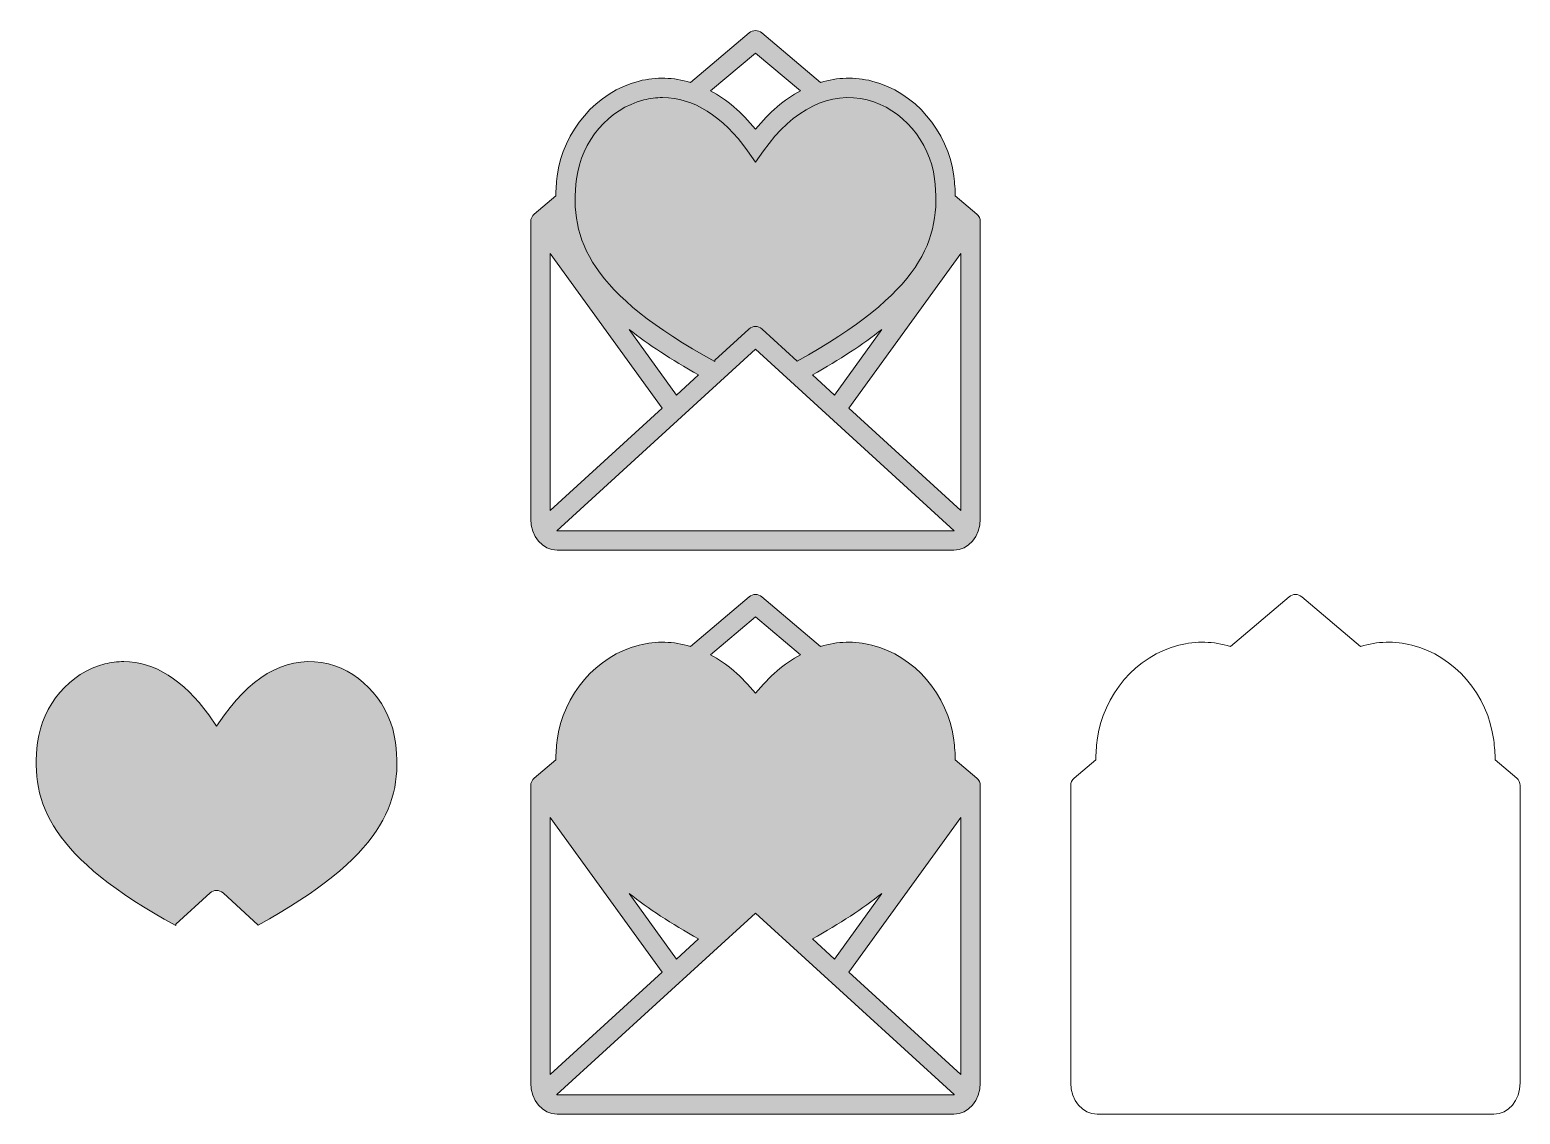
# Model space of a CAD drawing. Header units: inches. Extents: x -3408 to 7698, y -2585 to 5498.
import ezdxf

# ---------------------------------------------------------------- set-up
doc = ezdxf.new("R2010")
doc.units = ezdxf.units.IN
doc.header["$MEASUREMENT"] = 0
for name, color, linetype in [('1', 7, 'Continuous'), ('2', 7, 'Continuous'), ('3', 7, 'Continuous'), ('4', 7, 'Continuous')]:
    doc.layers.add(name, color=color, linetype=linetype)

# ---------------------------------------------------------------- blocks, each defined once
blk = doc.blocks.new('block 2')
at = {"layer": '1', "true_color": 0xffb3db}
h = blk.add_hatch(color=221, dxfattribs=at)
h.dxf.hatch_style = 2
edge = h.paths.add_edge_path()
edge.add_spline(control_points=[(3649, 4124), (3649, 4124), (3489, 4260), (3489, 4260), (3488, 4307), (3484, 4356), (3478, 4406), (3435, 4745), (3184, 5036), (2868, 5116), (2740, 5148), (2610, 5144), (2485, 5106), (2485, 5106), (2047, 5475), (2047, 5475), (2020, 5498), (1980, 5498), (1953, 5475), (1953, 5475), (1515, 5106), (1515, 5106), (1390, 5144), (1260, 5148), (1132, 5116), (816, 5036), (565, 4745), (522, 4406), (516, 4356), (512, 4307), (511, 4260), (511, 4260), (351, 4124), (351, 4124), (335, 4111), (325, 4090), (325, 4069), (325, 4069), (325, 1852), (325, 1852), (325, 1723), (414, 1619), (523, 1619), (523, 1619), (3477, 1619), (3477, 1619), (3586, 1619), (3675, 1723), (3675, 1852), (3675, 1852), (3675, 4069), (3675, 4069), (3675, 4090), (3665, 4111), (3649, 4124)], knot_values=[0, 0, 0, 0, 1, 1, 1, 2, 2, 2, 3, 3, 3, 4, 4, 4, 5, 5, 5, 6, 6, 6, 7, 7, 7, 8, 8, 8, 9, 9, 9, 10, 10, 10, 11, 11, 11, 12, 12, 12, 13, 13, 13, 14, 14, 14, 15, 15, 15, 16, 16, 16, 17, 17, 17, 18, 18, 18, 18], degree=3, periodic=1)
edge = h.paths.add_edge_path()
edge.add_spline(control_points=[(1576, 2926), (1576, 2926), (1412, 2776), (1412, 2776), (1412, 2776), (1058, 3265), (1058, 3265), (1199, 3153), (1371, 3041), (1576, 2926)], knot_values=[0, 0, 0, 0, 1, 1, 1, 2, 2, 2, 3, 3, 3, 3], degree=3, periodic=1)
edge = h.paths.add_edge_path()
edge.add_spline(control_points=[(2942, 3265), (2942, 3265), (2588, 2776), (2588, 2776), (2588, 2776), (2424, 2926), (2424, 2926), (2629, 3041), (2801, 3153), (2942, 3265)], knot_values=[0, 0, 0, 0, 1, 1, 1, 2, 2, 2, 3, 3, 3, 3], degree=3, periodic=1)
edge = h.paths.add_edge_path()
edge.add_spline(control_points=[(2000, 5325), (2000, 5325), (2335, 5043), (2335, 5043), (2215, 4979), (2102, 4883), (2000, 4757), (1898, 4883), (1785, 4979), (1665, 5043), (1665, 5043), (2000, 5325), (2000, 5325)], knot_values=[0, 0, 0, 0, 1, 1, 1, 2, 2, 2, 3, 3, 3, 4, 4, 4, 4], degree=3, periodic=1)
h.paths.add_polyline_path([(470, 3830), (1304, 2677), (470, 1916)])
edge = h.paths.add_edge_path()
edge.add_spline(control_points=[(3477, 1764), (3477, 1764), (523, 1764), (523, 1764), (521, 1764), (520, 1764), (519, 1764), (519, 1764), (2000, 3117), (2000, 3117), (2000, 3117), (3481, 1764), (3481, 1764), (3480, 1764), (3479, 1764), (3477, 1764)], knot_values=[0, 0, 0, 0, 1, 1, 1, 2, 2, 2, 3, 3, 3, 4, 4, 4, 5, 5, 5, 5], degree=3, periodic=1)
h.paths.add_polyline_path([(3530, 1916), (2696, 2677), (3530, 3830)])
at = {"layer": '1', "true_color": 0xde242d}
h = blk.add_hatch(color=242, dxfattribs=at)
h.dxf.hatch_style = 2
edge = h.paths.add_edge_path()
edge.add_spline(control_points=[(3334, 4388), (3298, 4669), (3093, 4910), (2833, 4975), (2557, 5044), (2282, 4909), (2059, 4595), (2059, 4595), (2000, 4511), (2000, 4511), (2000, 4511), (1941, 4595), (1941, 4595), (1756, 4855), (1535, 4993), (1308, 4993), (1261, 4993), (1214, 4987), (1167, 4975), (907, 4910), (702, 4669), (666, 4388), (608, 3931), (770, 3534), (1696, 3025), (1696, 3025), (1696, 3035), (1696, 3035), (1696, 3035), (1951, 3268), (1951, 3268), (1979, 3294), (2021, 3294), (2049, 3268), (2049, 3268), (2311, 3029), (2311, 3029), (3231, 3536), (3391, 3932), (3334, 4388)], knot_values=[0, 0, 0, 0, 1, 1, 1, 2, 2, 2, 3, 3, 3, 4, 4, 4, 5, 5, 5, 6, 6, 6, 7, 7, 7, 8, 8, 8, 9, 9, 9, 10, 10, 10, 11, 11, 11, 12, 12, 12, 13, 13, 13, 13], degree=3, periodic=1)
at = {"layer": '1', "lineweight": 0}
for points in [[(470, 3830), (1304, 2677), (470, 1916), (470, 3830)], [(3530, 1916), (2696, 2677), (3530, 3830), (3530, 1916)]]:
    blk.add_lwpolyline(points, dxfattribs=at)
for points, knots in [([(3649, 4124), (3649, 4124), (3489, 4260), (3489, 4260), (3488, 4307), (3484, 4356), (3478, 4406), (3435, 4745), (3184, 5036), (2868, 5116), (2740, 5148), (2610, 5144), (2485, 5106), (2485, 5106), (2047, 5475), (2047, 5475), (2020, 5498), (1980, 5498), (1953, 5475), (1953, 5475), (1515, 5106), (1515, 5106), (1390, 5144), (1260, 5148), (1132, 5116), (816, 5036), (565, 4745), (522, 4406), (516, 4356), (512, 4307), (511, 4260), (511, 4260), (351, 4124), (351, 4124), (335, 4111), (325, 4090), (325, 4069), (325, 4069), (325, 1852), (325, 1852), (325, 1723), (414, 1619), (523, 1619), (523, 1619), (3477, 1619), (3477, 1619), (3586, 1619), (3675, 1723), (3675, 1852), (3675, 1852), (3675, 4069), (3675, 4069), (3675, 4090), (3665, 4111), (3649, 4124)], [0, 0, 0, 0, 1, 1, 1, 2, 2, 2, 3, 3, 3, 4, 4, 4, 5, 5, 5, 6, 6, 6, 7, 7, 7, 8, 8, 8, 9, 9, 9, 10, 10, 10, 11, 11, 11, 12, 12, 12, 13, 13, 13, 14, 14, 14, 15, 15, 15, 16, 16, 16, 17, 17, 17, 18, 18, 18, 18]), ([(3649, 4124), (3649, 4124), (3489, 4260), (3489, 4260), (3488, 4307), (3484, 4356), (3478, 4406), (3435, 4745), (3184, 5036), (2868, 5116), (2740, 5148), (2610, 5144), (2485, 5106), (2485, 5106), (2047, 5475), (2047, 5475), (2020, 5498), (1980, 5498), (1953, 5475), (1953, 5475), (1515, 5106), (1515, 5106), (1390, 5144), (1260, 5148), (1132, 5116), (816, 5036), (565, 4745), (522, 4406), (516, 4356), (512, 4307), (511, 4260), (511, 4260), (351, 4124), (351, 4124), (335, 4111), (325, 4090), (325, 4069), (325, 4069), (325, 1852), (325, 1852), (325, 1723), (414, 1619), (523, 1619), (523, 1619), (3477, 1619), (3477, 1619), (3586, 1619), (3675, 1723), (3675, 1852), (3675, 1852), (3675, 4069), (3675, 4069), (3675, 4090), (3665, 4111), (3649, 4124)], [0, 0, 0, 0, 1, 1, 1, 2, 2, 2, 3, 3, 3, 4, 4, 4, 5, 5, 5, 6, 6, 6, 7, 7, 7, 8, 8, 8, 9, 9, 9, 10, 10, 10, 11, 11, 11, 12, 12, 12, 13, 13, 13, 14, 14, 14, 15, 15, 15, 16, 16, 16, 17, 17, 17, 18, 18, 18, 18]), ([(2000, 5325), (2000, 5325), (2335, 5043), (2335, 5043), (2215, 4979), (2102, 4883), (2000, 4757), (1898, 4883), (1785, 4979), (1665, 5043), (1665, 5043), (2000, 5325), (2000, 5325)], [0, 0, 0, 0, 1, 1, 1, 2, 2, 2, 3, 3, 3, 4, 4, 4, 4]), ([(3334, 4388), (3298, 4669), (3093, 4910), (2833, 4975), (2557, 5044), (2282, 4909), (2059, 4595), (2059, 4595), (2000, 4511), (2000, 4511), (2000, 4511), (1941, 4595), (1941, 4595), (1756, 4855), (1535, 4993), (1308, 4993), (1261, 4993), (1214, 4987), (1167, 4975), (907, 4910), (702, 4669), (666, 4388), (608, 3931), (770, 3534), (1696, 3025), (1696, 3025), (1696, 3035), (1696, 3035), (1696, 3035), (1951, 3268), (1951, 3268), (1979, 3294), (2021, 3294), (2049, 3268), (2049, 3268), (2311, 3029), (2311, 3029), (3231, 3536), (3391, 3932), (3334, 4388)], [0, 0, 0, 0, 1, 1, 1, 2, 2, 2, 3, 3, 3, 4, 4, 4, 5, 5, 5, 6, 6, 6, 7, 7, 7, 8, 8, 8, 9, 9, 9, 10, 10, 10, 11, 11, 11, 12, 12, 12, 13, 13, 13, 13]), ([(1576, 2926), (1576, 2926), (1412, 2776), (1412, 2776), (1412, 2776), (1058, 3265), (1058, 3265), (1199, 3153), (1371, 3041), (1576, 2926)], [0, 0, 0, 0, 1, 1, 1, 2, 2, 2, 3, 3, 3, 3]), ([(2942, 3265), (2942, 3265), (2588, 2776), (2588, 2776), (2588, 2776), (2424, 2926), (2424, 2926), (2629, 3041), (2801, 3153), (2942, 3265)], [0, 0, 0, 0, 1, 1, 1, 2, 2, 2, 3, 3, 3, 3]), ([(3477, 1764), (3477, 1764), (523, 1764), (523, 1764), (521, 1764), (520, 1764), (519, 1764), (519, 1764), (2000, 3117), (2000, 3117), (2000, 3117), (3481, 1764), (3481, 1764), (3480, 1764), (3479, 1764), (3477, 1764)], [0, 0, 0, 0, 1, 1, 1, 2, 2, 2, 3, 3, 3, 4, 4, 4, 5, 5, 5, 5])]:
    blk.add_open_spline(points, degree=3, knots=knots, dxfattribs=at)

msp = doc.modelspace()

# ---------------------------------------------------------------- hatches: boundary and pattern name
at = {"layer": '2', "true_color": 0xde242d}
h = msp.add_hatch(color=242, dxfattribs=at)
h.dxf.hatch_style = 2
edge = h.paths.add_edge_path()
edge.add_spline(control_points=[(-683, 185), (-718, 465), (-924, 707), (-1183, 772), (-1459, 841), (-1734, 706), (-1957, 391), (-1957, 391), (-2016, 308), (-2016, 308), (-2016, 308), (-2075, 391), (-2075, 391), (-2260, 652), (-2481, 789), (-2708, 789), (-2755, 789), (-2802, 783), (-2849, 772), (-3109, 707), (-3315, 465), (-3350, 185), (-3408, -272), (-3247, -670), (-2321, -1179), (-2321, -1179), (-2321, -1168), (-2321, -1168), (-2321, -1168), (-2065, -935), (-2065, -935), (-2038, -910), (-1995, -910), (-1968, -935), (-1968, -935), (-1705, -1175), (-1705, -1175), (-785, -668), (-625, -271), (-683, 185)], knot_values=[0, 0, 0, 0, 1, 1, 1, 2, 2, 2, 3, 3, 3, 4, 4, 4, 5, 5, 5, 6, 6, 6, 7, 7, 7, 8, 8, 8, 9, 9, 9, 10, 10, 10, 11, 11, 11, 12, 12, 12, 13, 13, 13, 13], degree=3, periodic=1)
at = {"layer": '3', "true_color": 0xffb3db}
h = msp.add_hatch(color=221, dxfattribs=at)
h.dxf.hatch_style = 2
edge = h.paths.add_edge_path()
edge.add_spline(control_points=[(3649, -79), (3649, -79), (3489, 56), (3489, 56), (3488, 104), (3484, 152), (3478, 203), (3435, 541), (3184, 833), (2868, 912), (2740, 944), (2610, 940), (2485, 902), (2485, 902), (2047, 1272), (2047, 1272), (2020, 1295), (1980, 1295), (1953, 1272), (1953, 1272), (1515, 902), (1515, 902), (1390, 940), (1260, 944), (1132, 912), (816, 833), (565, 541), (522, 203), (516, 152), (512, 104), (511, 56), (511, 56), (351, -79), (351, -79), (335, -93), (325, -113), (325, -134), (325, -134), (325, -2352), (325, -2352), (325, -2480), (414, -2585), (523, -2585), (523, -2585), (3477, -2585), (3477, -2585), (3586, -2585), (3675, -2480), (3675, -2352), (3675, -2352), (3675, -134), (3675, -134), (3675, -113), (3665, -93), (3649, -79)], knot_values=[0, 0, 0, 0, 1, 1, 1, 2, 2, 2, 3, 3, 3, 4, 4, 4, 5, 5, 5, 6, 6, 6, 7, 7, 7, 8, 8, 8, 9, 9, 9, 10, 10, 10, 11, 11, 11, 12, 12, 12, 13, 13, 13, 14, 14, 14, 15, 15, 15, 16, 16, 16, 17, 17, 17, 18, 18, 18, 18], degree=3, periodic=1)
edge = h.paths.add_edge_path()
edge.add_spline(control_points=[(1576, -1278), (1576, -1278), (1412, -1428), (1412, -1428), (1412, -1428), (1058, -939), (1058, -939), (1199, -1051), (1371, -1163), (1576, -1278)], knot_values=[0, 0, 0, 0, 1, 1, 1, 2, 2, 2, 3, 3, 3, 3], degree=3, periodic=1)
edge = h.paths.add_edge_path()
edge.add_spline(control_points=[(2942, -939), (2942, -939), (2588, -1428), (2588, -1428), (2588, -1428), (2424, -1278), (2424, -1278), (2629, -1163), (2801, -1051), (2942, -939)], knot_values=[0, 0, 0, 0, 1, 1, 1, 2, 2, 2, 3, 3, 3, 3], degree=3, periodic=1)
edge = h.paths.add_edge_path()
edge.add_spline(control_points=[(2000, 1122), (2000, 1122), (2335, 840), (2335, 840), (2215, 775), (2102, 679), (2000, 553), (1898, 679), (1785, 775), (1665, 840), (1665, 840), (2000, 1122), (2000, 1122)], knot_values=[0, 0, 0, 0, 1, 1, 1, 2, 2, 2, 3, 3, 3, 4, 4, 4, 4], degree=3, periodic=1)
h.paths.add_polyline_path([(470, -374), (1304, -1526), (470, -2288)])
edge = h.paths.add_edge_path()
edge.add_spline(control_points=[(3477, -2440), (3477, -2440), (523, -2440), (523, -2440), (521, -2440), (520, -2440), (519, -2439), (519, -2439), (2000, -1087), (2000, -1087), (2000, -1087), (3481, -2439), (3481, -2439), (3480, -2440), (3479, -2440), (3477, -2440)], knot_values=[0, 0, 0, 0, 1, 1, 1, 2, 2, 2, 3, 3, 3, 4, 4, 4, 5, 5, 5, 5], degree=3, periodic=1)
h.paths.add_polyline_path([(3530, -2288), (2696, -1526), (3530, -374)])

# ---------------------------------------------------------------- linework, layer by layer
at = {"layer": '2', "lineweight": 0}
msp.add_open_spline([(-683, 185), (-718, 465), (-924, 707), (-1183, 772), (-1459, 841), (-1734, 706), (-1957, 391), (-1957, 391), (-2016, 308), (-2016, 308), (-2016, 308), (-2075, 391), (-2075, 391), (-2260, 652), (-2481, 789), (-2708, 789), (-2755, 789), (-2802, 783), (-2849, 772), (-3109, 707), (-3315, 465), (-3350, 185), (-3408, -272), (-3247, -670), (-2321, -1179), (-2321, -1179), (-2321, -1168), (-2321, -1168), (-2321, -1168), (-2065, -935), (-2065, -935), (-2038, -910), (-1995, -910), (-1968, -935), (-1968, -935), (-1705, -1175), (-1705, -1175), (-785, -668), (-625, -271), (-683, 185)], degree=3, knots=[0, 0, 0, 0, 1, 1, 1, 2, 2, 2, 3, 3, 3, 4, 4, 4, 5, 5, 5, 6, 6, 6, 7, 7, 7, 8, 8, 8, 9, 9, 9, 10, 10, 10, 11, 11, 11, 12, 12, 12, 13, 13, 13, 13], dxfattribs=at)
at = {"layer": '3', "lineweight": 0}
for points in [[(470, -374), (1304, -1526), (470, -2288), (470, -374)], [(3530, -2288), (2696, -1526), (3530, -374), (3530, -2288)]]:
    msp.add_lwpolyline(points, dxfattribs=at)
for points, knots in [([(3649, -79), (3649, -79), (3489, 56), (3489, 56), (3488, 104), (3484, 152), (3478, 203), (3435, 541), (3184, 833), (2868, 912), (2740, 944), (2610, 940), (2485, 902), (2485, 902), (2047, 1272), (2047, 1272), (2020, 1295), (1980, 1295), (1953, 1272), (1953, 1272), (1515, 902), (1515, 902), (1390, 940), (1260, 944), (1132, 912), (816, 833), (565, 541), (522, 203), (516, 152), (512, 104), (511, 56), (511, 56), (351, -79), (351, -79), (335, -93), (325, -113), (325, -134), (325, -134), (325, -2352), (325, -2352), (325, -2480), (414, -2585), (523, -2585), (523, -2585), (3477, -2585), (3477, -2585), (3586, -2585), (3675, -2480), (3675, -2352), (3675, -2352), (3675, -134), (3675, -134), (3675, -113), (3665, -93), (3649, -79)], [0, 0, 0, 0, 1, 1, 1, 2, 2, 2, 3, 3, 3, 4, 4, 4, 5, 5, 5, 6, 6, 6, 7, 7, 7, 8, 8, 8, 9, 9, 9, 10, 10, 10, 11, 11, 11, 12, 12, 12, 13, 13, 13, 14, 14, 14, 15, 15, 15, 16, 16, 16, 17, 17, 17, 18, 18, 18, 18]), ([(2000, 1122), (2000, 1122), (2335, 840), (2335, 840), (2215, 775), (2102, 679), (2000, 553), (1898, 679), (1785, 775), (1665, 840), (1665, 840), (2000, 1122), (2000, 1122)], [0, 0, 0, 0, 1, 1, 1, 2, 2, 2, 3, 3, 3, 4, 4, 4, 4]), ([(1576, -1278), (1576, -1278), (1412, -1428), (1412, -1428), (1412, -1428), (1058, -939), (1058, -939), (1199, -1051), (1371, -1163), (1576, -1278)], [0, 0, 0, 0, 1, 1, 1, 2, 2, 2, 3, 3, 3, 3]), ([(2942, -939), (2942, -939), (2588, -1428), (2588, -1428), (2588, -1428), (2424, -1278), (2424, -1278), (2629, -1163), (2801, -1051), (2942, -939)], [0, 0, 0, 0, 1, 1, 1, 2, 2, 2, 3, 3, 3, 3]), ([(3477, -2440), (3477, -2440), (523, -2440), (523, -2440), (521, -2440), (520, -2440), (519, -2439), (519, -2439), (2000, -1087), (2000, -1087), (2000, -1087), (3481, -2439), (3481, -2439), (3480, -2440), (3479, -2440), (3477, -2440)], [0, 0, 0, 0, 1, 1, 1, 2, 2, 2, 3, 3, 3, 4, 4, 4, 5, 5, 5, 5])]:
    msp.add_open_spline(points, degree=3, knots=knots, dxfattribs=at)
at = {"layer": '4', "lineweight": 0}
msp.add_open_spline([(7673, -79), (7673, -79), (7512, 56), (7512, 56), (7511, 104), (7508, 152), (7501, 203), (7459, 541), (7208, 833), (6892, 912), (6763, 944), (6634, 940), (6509, 902), (6509, 902), (6070, 1272), (6070, 1272), (6043, 1295), (6004, 1295), (5977, 1272), (5977, 1272), (5539, 902), (5539, 902), (5413, 940), (5284, 944), (5155, 912), (4839, 833), (4589, 541), (4546, 203), (4540, 152), (4536, 104), (4535, 56), (4535, 56), (4375, -79), (4375, -79), (4358, -93), (4349, -113), (4349, -134), (4349, -134), (4349, -2352), (4349, -2352), (4349, -2480), (4437, -2585), (4546, -2585), (4546, -2585), (7501, -2585), (7501, -2585), (7610, -2585), (7698, -2480), (7698, -2352), (7698, -2352), (7698, -134), (7698, -134), (7698, -113), (7689, -93), (7673, -79)], degree=3, knots=[0, 0, 0, 0, 1, 1, 1, 2, 2, 2, 3, 3, 3, 4, 4, 4, 5, 5, 5, 6, 6, 6, 7, 7, 7, 8, 8, 8, 9, 9, 9, 10, 10, 10, 11, 11, 11, 12, 12, 12, 13, 13, 13, 14, 14, 14, 15, 15, 15, 16, 16, 16, 17, 17, 17, 18, 18, 18, 18], dxfattribs=at)

# ---------------------------------------------------------------- block references
at = {"layer": '1'}
msp.add_blockref('block 2', (0, 0), dxfattribs=at)

doc.saveas('drawing.dxf')
